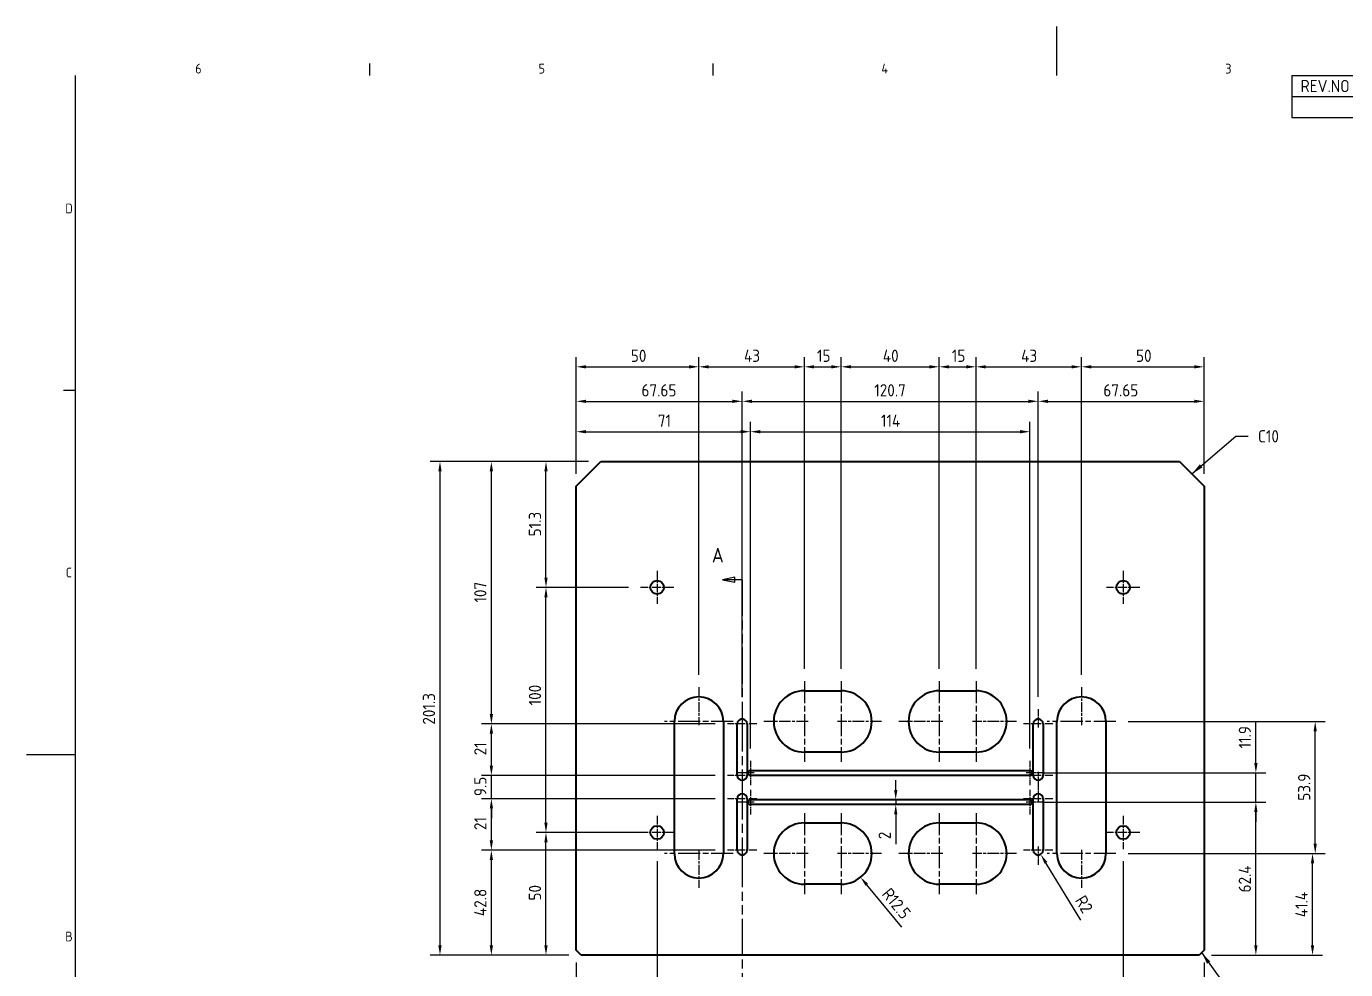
# Model space of a CAD drawing. Header units: millimetres. Extents: x 0 to 840, y 0 to 594.
# Drawn here: x 0 to 538, y 209 to 594 of the extents above; entities that cross this region are included whole.
import ezdxf

# ---------------------------------------------------------------- set-up
doc = ezdxf.new("R2010")
doc.units = ezdxf.units.MM
doc.header["$LTSCALE"] = 2
doc.linetypes.add('CHAIN', pattern=[0.3543, 0.2362, -0.0295, 0.0591, -0.0295])
doc.linetypes.add('DOUBLE_DASH_CHAIN', pattern=[1.2403, 0.6614, -0.0827, 0.1654, -0.0827, 0.1654, -0.0827])
doc.layers.get('0').update_dxf_attribs({"color": 3, "lineweight": 25})
for name, color, linetype, lineweight in [('가시적인 것(ISO)', 3, 'Continuous', 40), ('경계(ISO)', 7, 'Continuous', 25), ('기호(ISO)', 5, 'Continuous', 25), ('단면선(ISO)', 7, 'CHAIN', 25), ('중심 표식(ISO)', 1, 'Continuous', 25), ('치수(ISO)', 2, 'Continuous', 25)]:
    doc.layers.add(name, color=color, linetype=linetype, lineweight=lineweight)
doc.styles.add('ISO ProportionalPSTEK', font='isocp.shx')
doc.styles.add('문자 텍스트_PSTEK_POSCO', font='isocp.shx')
doc.styles.add('부품번호텍스트_PSTEK_POSCO', font='isocp.shx')
doc.styles.add('치수 텍스트_PSTEK_POSCO', font='isocp.shx')
doc.dimstyles.new('치수_PSTEK_POSCO', dxfattribs={"dimscale": 2, "dimtxt": 2.5, "dimasz": 2, "dimexe": 2, "dimexo": 2.5, "dimgap": 1, "dimtad": 1, "dimrnd": 1e-08, "dimdsep": 46, "dimtxsty": '치수 텍스트_PSTEK_POSCO', "dimcen": 0.09, "dimdle": 10, "dimclrd": 7, "dimclre": 7, "dimclrt": 2, "dimadec": 1, "dimazin": 2, "dimtfac": 1, "dimtmove": 0, "dimatfit": 3, "dimfxl": 0, "dimtolj": 1, "dimlwd": -1, "dimlwe": -1, "dimarcsym": 0})
doc.dimstyles.new('치수_PSTEK_POSCO$7', dxfattribs={"dimscale": 2, "dimtxt": 2.5, "dimasz": 2.5, "dimexe": 2, "dimexo": 2.5, "dimgap": 1, "dimtad": 1, "dimrnd": 1e-08, "dimdsep": 46, "dimtxsty": '치수 텍스트_PSTEK_POSCO', "dimcen": 0.09, "dimdle": 10, "dimclrd": 7, "dimclre": 7, "dimclrt": 2, "dimadec": 1, "dimazin": 2, "dimtfac": 1, "dimtmove": 0, "dimatfit": 3, "dimfxl": 0, "dimtolj": 1, "dimlwd": -1, "dimlwe": -1, "dimarcsym": 0})

# ---------------------------------------------------------------- blocks, each defined once
blk = doc.blocks.new('경계 Default Border')
at = {"layer": '경계(ISO)'}
for p, q in [((70, 287), (70, 289.4)), ((140, 287), (140, 289.4)), ((10, 222.75), (7.6, 222.75))]:
    blk.add_line(p, q, dxfattribs=at)
at = {"layer": '경계(ISO)', "flags": 128}
for points in [[(210, 297), (210, 287)], [(10, 10), (10, 287)], [(0, 148.5), (10, 148.5)]]:
    blk.add_lwpolyline(points, dxfattribs=at)
at = {"layer": '경계(ISO)', "color": 2, "char_height": 2, "attachment_point": 7, "style": '문자 텍스트_PSTEK_POSCO'}
for s, insert in [('6', (34.43, 287.38)), ('5', (104.43, 287.38)), ('4', (174.32, 287.4)), ('3', (244.45, 287.38)), ('D', (7.92, 258.86)), ('C', (8.03, 184.61)), ('B', (7.92, 110.36))]:
    blk.add_mtext(s, dxfattribs=dict(at, insert=insert))
blk = doc.blocks.new('리비전 내역')
at = {"layer": '기호(ISO)'}
for p, q in [((258, 287), (410, 287)), ((258, 287), (258, 282.72)), ((273, 287), (273, 282.72)), ((288, 287), (288, 282.72)), ((365, 287), (365, 282.72)), ((380, 287), (380, 282.72)), ((395, 287), (395, 282.72)), ((410, 287), (410, 282.72)), ((258, 282.72), (410, 282.72)), ((258, 282.72), (258, 278.44)), ((273, 282.72), (273, 278.44)), ((288, 282.72), (288, 278.44)), ((365, 282.72), (365, 278.44)), ((380, 282.72), (380, 278.44)), ((395, 282.72), (395, 278.44)), ((410, 282.72), (410, 278.44)), ((258, 278.44), (410, 278.44))]:
    blk.add_line(p, q, dxfattribs=at)
at = {"layer": '기호(ISO)', "color": 2, "char_height": 2.5, "attachment_point": 7, "style": 'ISO ProportionalPSTEK'}
for s, insert in [('REV.NO', (259.79, 283.58)), ('DATE', (276.31, 283.58)), ('DESCRIPTION OF REVISION', (305.51, 283.58)), ('DRA.BY', (366.48, 283.58)), ('CH.BY', (382.86, 283.58)), ('APP.BY', (396.48, 283.58))]:
    blk.add_mtext(s, dxfattribs=dict(at, insert=insert))
blk = doc.blocks.new('2dTransSection0')
at = {"layer": '단면선(ISO)', "linetype": 'Continuous'}
for p, q in [((144.44, 184.63), (141.94, 184.13)), ((144.44, 184.13), (141.94, 184.13)), ((141.94, 184.13), (144.44, 183.63)), ((144.44, 183.63), (144.44, 184.63)), ((145.94, 184.13), (144.44, 184.13)), ((145.94, 184.13), (145.94, 180.59)), ((145.94, 101.12), (145.94, 97.58)), ((144.44, 98.08), (141.94, 97.58)), ((144.44, 97.58), (141.94, 97.58)), ((141.94, 97.58), (144.44, 97.08)), ((144.44, 97.08), (144.44, 98.08)), ((145.94, 97.58), (144.44, 97.58))]:
    blk.add_line(p, q, dxfattribs=at)
at = {"layer": '단면선(ISO)', "linetype": 'DOUBLE_DASH_CHAIN', "ltscale": 5.577208}
blk.add_line((145.94, 184.13), (145.94, 97.58), dxfattribs=at)
at = {"layer": '단면선(ISO)', "linetype": 'Continuous', "flags": 128}
for points in [[(144.44, 184.63), (141.94, 184.13)], [(144.44, 98.08), (141.94, 97.58)]]:
    blk.add_lwpolyline(points, dxfattribs=at)
at = {"layer": '단면선(ISO)'}
for points in [[(144.44, 184.63), (141.94, 184.13), (144.44, 183.63), (144.44, 184.63)], [(144.44, 98.08), (141.94, 97.58), (144.44, 97.08), (144.44, 98.08)]]:
    blk.add_solid(points, dxfattribs=at)
at = {"layer": '단면선(ISO)', "char_height": 3, "attachment_point": 7, "style": '부품번호텍스트_PSTEK_POSCO'}
for insert in [(139.76, 187.63), (147.41, 96.41)]:
    blk.add_mtext('A', dxfattribs=dict(at, insert=insert))
blk = doc.blocks.new('*D23')
at = {"layer": 'Defpoints', "color": 0}
for p in [(257.23, 258.4), (224.23, 217.15), (257.23, 181.9)]:
    blk.add_point(p, dxfattribs=at)
at = {"layer": '치수(ISO)', "color": 7}
for p, q in [((257.23, 253.4), (257.23, 177.9)), ((224.23, 212.15), (224.23, 177.9)), ((228.23, 181.9), (253.23, 181.9))]:
    blk.add_line(p, q, dxfattribs=at)
for points in [[(228.23, 182.56), (228.23, 181.23), (224.23, 181.9)], [(253.23, 182.56), (253.23, 181.23), (257.23, 181.9)]]:
    blk.add_solid(points, dxfattribs=at)
at = {"layer": '치수(ISO)', "color": 2, "insert": (237.88, 186.4), "char_height": 5, "attachment_point": 4, "style": '치수 텍스트_PSTEK_POSCO'}
blk.add_mtext('\\A1;33', dxfattribs=at)
blk = doc.blocks.new('*D24')
at = {"layer": 'Defpoints', "color": 0}
for p in [(257.23, 258.4), (447.23, 258.4), (447.23, 181.9)]:
    blk.add_point(p, dxfattribs=at)
at = {"layer": '치수(ISO)', "color": 7}
for p, q in [((257.23, 253.4), (257.23, 177.9)), ((447.23, 253.4), (447.23, 177.9)), ((261.23, 181.9), (443.23, 181.9))]:
    blk.add_line(p, q, dxfattribs=at)
for points in [[(261.23, 182.56), (261.23, 181.23), (257.23, 181.9)], [(443.23, 182.56), (443.23, 181.23), (447.23, 181.9)]]:
    blk.add_solid(points, dxfattribs=at)
at = {"layer": '치수(ISO)', "color": 2, "insert": (348.22, 186.4), "char_height": 5, "attachment_point": 4, "style": '치수 텍스트_PSTEK_POSCO'}
blk.add_mtext('\\A1;190', dxfattribs=at)
blk = doc.blocks.new('*D25')
at = {"layer": 'Defpoints', "color": 0}
for p in [(447.23, 258.4), (480.23, 217.15), (480.23, 181.9)]:
    blk.add_point(p, dxfattribs=at)
at = {"layer": '치수(ISO)', "color": 7}
for p, q in [((447.23, 253.4), (447.23, 177.9)), ((480.23, 212.15), (480.23, 177.9)), ((451.23, 181.9), (476.23, 181.9))]:
    blk.add_line(p, q, dxfattribs=at)
for points in [[(451.23, 182.56), (451.23, 181.23), (447.23, 181.9)], [(476.23, 182.56), (476.23, 181.23), (480.23, 181.9)]]:
    blk.add_solid(points, dxfattribs=at)
at = {"layer": '치수(ISO)', "color": 2, "insert": (460.88, 186.4), "char_height": 5, "attachment_point": 4, "style": '치수 텍스트_PSTEK_POSCO'}
blk.add_mtext('\\A1;33', dxfattribs=at)
blk = doc.blocks.new('*D26')
at = {"layer": 'Defpoints', "color": 0}
for p in [(211.88, 265.15), (257.23, 265.15), (226.23, 215.15)]:
    blk.add_point(p, dxfattribs=at)
at = {"layer": '치수(ISO)', "color": 7}
for p, q in [((252.23, 265.15), (207.88, 265.15)), ((211.88, 219.15), (211.88, 261.15)), ((221.23, 215.15), (207.88, 215.15))]:
    blk.add_line(p, q, dxfattribs=at)
for points in [[(211.21, 261.15), (212.54, 261.15), (211.88, 265.15)], [(211.21, 219.15), (212.54, 219.15), (211.88, 215.15)]]:
    blk.add_solid(points, dxfattribs=at)
at = {"layer": '치수(ISO)', "color": 2, "insert": (207.38, 237.4), "char_height": 5, "attachment_point": 4, "rotation": 90, "style": '치수 텍스트_PSTEK_POSCO'}
blk.add_mtext('\\A1;50', dxfattribs=at)
blk = doc.blocks.new('*D27')
at = {"layer": 'Defpoints', "color": 0}
for p in [(211.88, 365.15), (250.48, 365.15), (257.23, 265.15)]:
    blk.add_point(p, dxfattribs=at)
at = {"layer": '치수(ISO)', "color": 7}
for p, q in [((245.48, 365.15), (207.88, 365.15)), ((211.88, 269.15), (211.88, 361.15)), ((252.23, 265.15), (207.88, 265.15))]:
    blk.add_line(p, q, dxfattribs=at)
for points in [[(211.21, 361.15), (212.54, 361.15), (211.88, 365.15)], [(211.21, 269.15), (212.54, 269.15), (211.88, 265.15)]]:
    blk.add_solid(points, dxfattribs=at)
at = {"layer": '치수(ISO)', "color": 2, "insert": (207.38, 317.01), "char_height": 5, "attachment_point": 4, "rotation": 90, "style": '치수 텍스트_PSTEK_POSCO'}
blk.add_mtext('\\A1;100', dxfattribs=at)
blk = doc.blocks.new('*D28')
at = {"layer": 'Defpoints', "color": 0}
for p in [(211.88, 416.45), (234.23, 416.45), (250.48, 365.15)]:
    blk.add_point(p, dxfattribs=at)
at = {"layer": '치수(ISO)', "color": 7}
for p, q in [((229.23, 416.45), (207.88, 416.45)), ((211.88, 369.15), (211.88, 412.45)), ((245.48, 365.15), (207.88, 365.15))]:
    blk.add_line(p, q, dxfattribs=at)
for points in [[(211.21, 412.45), (212.54, 412.45), (211.88, 416.45)], [(211.21, 369.15), (212.54, 369.15), (211.88, 365.15)]]:
    blk.add_solid(points, dxfattribs=at)
at = {"layer": '치수(ISO)', "color": 2, "insert": (207.38, 385.95), "char_height": 5, "attachment_point": 4, "rotation": 90, "style": '치수 텍스트_PSTEK_POSCO'}
blk.add_mtext('\\A1;51.3', dxfattribs=at)
blk = doc.blocks.new('*D29')
at = {"layer": 'Defpoints', "color": 0}
for p in [(291.88, 441.04), (224.23, 406.45), (291.88, 315.45)]:
    blk.add_point(p, dxfattribs=at)
at = {"layer": '치수(ISO)', "color": 7}
for p, q in [((224.23, 411.45), (224.23, 445.04)), ((291.88, 320.45), (291.88, 445.04)), ((228.23, 441.04), (287.88, 441.04))]:
    blk.add_line(p, q, dxfattribs=at)
for points in [[(228.23, 441.71), (228.23, 440.38), (224.23, 441.04)], [(287.88, 441.71), (287.88, 440.38), (291.88, 441.04)]]:
    blk.add_solid(points, dxfattribs=at)
at = {"layer": '치수(ISO)', "color": 2, "insert": (250.81, 445.54), "char_height": 5, "attachment_point": 4, "style": '치수 텍스트_PSTEK_POSCO'}
blk.add_mtext('\\A1;67.65', dxfattribs=at)
blk = doc.blocks.new('*D30')
at = {"layer": 'Defpoints', "color": 0}
for p in [(412.58, 441.04), (291.88, 315.45), (412.58, 315.45)]:
    blk.add_point(p, dxfattribs=at)
at = {"layer": '치수(ISO)', "color": 7}
for p, q in [((291.88, 320.45), (291.88, 445.04)), ((412.58, 320.45), (412.58, 445.04)), ((295.88, 441.04), (408.58, 441.04))]:
    blk.add_line(p, q, dxfattribs=at)
for points in [[(295.88, 441.71), (295.88, 440.38), (291.88, 441.04)], [(408.58, 441.71), (408.58, 440.38), (412.58, 441.04)]]:
    blk.add_solid(points, dxfattribs=at)
at = {"layer": '치수(ISO)', "color": 2, "insert": (345.73, 445.54), "char_height": 5, "attachment_point": 4, "style": '치수 텍스트_PSTEK_POSCO'}
blk.add_mtext('\\A1;120.7', dxfattribs=at)
blk = doc.blocks.new('*D31')
at = {"layer": 'Defpoints', "color": 0}
for p in [(480.23, 441.04), (480.23, 406.45), (412.58, 315.45)]:
    blk.add_point(p, dxfattribs=at)
at = {"layer": '치수(ISO)', "color": 7}
for p, q in [((412.58, 320.45), (412.58, 445.04)), ((480.23, 411.45), (480.23, 445.04)), ((416.58, 441.04), (476.23, 441.04))]:
    blk.add_line(p, q, dxfattribs=at)
for points in [[(416.58, 441.71), (416.58, 440.38), (412.58, 441.04)], [(476.23, 441.71), (476.23, 440.38), (480.23, 441.04)]]:
    blk.add_solid(points, dxfattribs=at)
at = {"layer": '치수(ISO)', "color": 2, "insert": (439.16, 445.54), "char_height": 5, "attachment_point": 4, "style": '치수 텍스트_PSTEK_POSCO'}
blk.add_mtext('\\A1;67.65', dxfattribs=at)
blk = doc.blocks.new('*D32')
at = {"layer": 'Defpoints', "color": 0}
for p in [(295.23, 428.65), (224.23, 406.45), (295.23, 294.45)]:
    blk.add_point(p, dxfattribs=at)
at = {"layer": '치수(ISO)', "color": 7}
for p, q in [((224.23, 411.45), (224.23, 432.65)), ((295.23, 299.45), (295.23, 432.65)), ((228.23, 428.65), (291.23, 428.65))]:
    blk.add_line(p, q, dxfattribs=at)
for points in [[(228.23, 429.32), (228.23, 427.98), (224.23, 428.65)], [(291.23, 429.32), (291.23, 427.98), (295.23, 428.65)]]:
    blk.add_solid(points, dxfattribs=at)
at = {"layer": '치수(ISO)', "color": 2, "insert": (257.48, 433.15), "char_height": 5, "attachment_point": 4, "style": '치수 텍스트_PSTEK_POSCO'}
blk.add_mtext('\\A1;71', dxfattribs=at)
blk = doc.blocks.new('*D33')
at = {"layer": 'Defpoints', "color": 0}
for p in [(409.23, 428.65), (295.23, 294.45), (409.23, 294.45)]:
    blk.add_point(p, dxfattribs=at)
at = {"layer": '치수(ISO)', "color": 7}
for p, q in [((295.23, 299.45), (295.23, 432.65)), ((409.23, 299.45), (409.23, 432.65)), ((299.23, 428.65), (405.23, 428.65))]:
    blk.add_line(p, q, dxfattribs=at)
for points in [[(299.23, 429.32), (299.23, 427.98), (295.23, 428.65)], [(405.23, 429.32), (405.23, 427.98), (409.23, 428.65)]]:
    blk.add_solid(points, dxfattribs=at)
at = {"layer": '치수(ISO)', "color": 2, "insert": (348.48, 433.15), "char_height": 5, "attachment_point": 4, "style": '치수 텍스트_PSTEK_POSCO'}
blk.add_mtext('\\A1;114', dxfattribs=at)
blk = doc.blocks.new('*D34')
at = {"layer": 'Defpoints', "color": 0}
for p in [(189.61, 257.95), (285.88, 257.95), (226.23, 215.15)]:
    blk.add_point(p, dxfattribs=at)
at = {"layer": '치수(ISO)', "color": 7}
for p, q in [((280.88, 257.95), (185.61, 257.95)), ((189.61, 219.15), (189.61, 253.95)), ((221.23, 215.15), (185.61, 215.15))]:
    blk.add_line(p, q, dxfattribs=at)
for points in [[(188.94, 253.95), (190.28, 253.95), (189.61, 257.95)], [(188.94, 219.15), (190.28, 219.15), (189.61, 215.15)]]:
    blk.add_solid(points, dxfattribs=at)
at = {"layer": '치수(ISO)', "color": 2, "insert": (185.11, 231.05), "char_height": 5, "attachment_point": 4, "rotation": 90, "style": '치수 텍스트_PSTEK_POSCO'}
blk.add_mtext('\\A1;42.8', dxfattribs=at)
blk = doc.blocks.new('*D35')
at = {"layer": 'Defpoints', "color": 0}
for p in [(189.61, 278.95), (285.88, 278.95), (285.88, 257.95)]:
    blk.add_point(p, dxfattribs=at)
at = {"layer": '치수(ISO)', "color": 7}
for p, q in [((280.88, 278.95), (185.61, 278.95)), ((189.61, 261.95), (189.61, 274.95)), ((280.88, 257.95), (185.61, 257.95))]:
    blk.add_line(p, q, dxfattribs=at)
for points in [[(188.94, 274.95), (190.28, 274.95), (189.61, 278.95)], [(188.94, 261.95), (190.28, 261.95), (189.61, 257.95)]]:
    blk.add_solid(points, dxfattribs=at)
at = {"layer": '치수(ISO)', "color": 2, "insert": (185.11, 266.14), "char_height": 5, "attachment_point": 4, "rotation": 90, "style": '치수 텍스트_PSTEK_POSCO'}
blk.add_mtext('\\A1;21', dxfattribs=at)
blk = doc.blocks.new('*D36')
at = {"layer": 'Defpoints', "color": 0}
for p in [(189.61, 288.45), (285.88, 288.45), (285.88, 278.95)]:
    blk.add_point(p, dxfattribs=at)
at = {"layer": '치수(ISO)', "color": 7}
for p, q in [((189.61, 292.45), (189.61, 296.45)), ((280.88, 288.45), (185.61, 288.45)), ((189.61, 278.95), (189.61, 288.45)), ((280.88, 278.95), (185.61, 278.95)), ((189.61, 274.95), (189.61, 270.95))]:
    blk.add_line(p, q, dxfattribs=at)
for points in [[(188.94, 292.45), (190.28, 292.45), (189.61, 288.45)], [(188.94, 274.95), (190.28, 274.95), (189.61, 278.95)]]:
    blk.add_solid(points, dxfattribs=at)
at = {"layer": '치수(ISO)', "color": 2, "insert": (185.11, 280), "char_height": 5, "attachment_point": 4, "rotation": 90, "style": '치수 텍스트_PSTEK_POSCO'}
blk.add_mtext('\\A1;9.5', dxfattribs=at)
blk = doc.blocks.new('*D37')
at = {"layer": 'Defpoints', "color": 0}
for p in [(189.61, 309.45), (285.88, 309.45), (285.88, 288.45)]:
    blk.add_point(p, dxfattribs=at)
at = {"layer": '치수(ISO)', "color": 7}
for p, q in [((280.88, 309.45), (185.61, 309.45)), ((189.61, 292.45), (189.61, 305.45)), ((280.88, 288.45), (185.61, 288.45))]:
    blk.add_line(p, q, dxfattribs=at)
for points in [[(188.94, 305.45), (190.28, 305.45), (189.61, 309.45)], [(188.94, 292.45), (190.28, 292.45), (189.61, 288.45)]]:
    blk.add_solid(points, dxfattribs=at)
at = {"layer": '치수(ISO)', "color": 2, "insert": (185.11, 296.64), "char_height": 5, "attachment_point": 4, "rotation": 90, "style": '치수 텍스트_PSTEK_POSCO'}
blk.add_mtext('\\A1;21', dxfattribs=at)
blk = doc.blocks.new('*D38')
at = {"layer": 'Defpoints', "color": 0}
for p in [(189.61, 416.45), (234.23, 416.45), (285.88, 309.45)]:
    blk.add_point(p, dxfattribs=at)
at = {"layer": '치수(ISO)', "color": 7}
for p, q in [((229.23, 416.45), (185.61, 416.45)), ((189.61, 313.45), (189.61, 412.45)), ((280.88, 309.45), (185.61, 309.45))]:
    blk.add_line(p, q, dxfattribs=at)
for points in [[(188.94, 412.45), (190.28, 412.45), (189.61, 416.45)], [(188.94, 313.45), (190.28, 313.45), (189.61, 309.45)]]:
    blk.add_solid(points, dxfattribs=at)
at = {"layer": '치수(ISO)', "color": 2, "insert": (185.11, 358.95), "char_height": 5, "attachment_point": 4, "rotation": 90, "style": '치수 텍스트_PSTEK_POSCO'}
blk.add_mtext('\\A1;107', dxfattribs=at)
blk = doc.blocks.new('*D39')
at = {"layer": 'Defpoints', "color": 0}
for p in [(412.58, 257.95), (413.62, 256.24)]:
    blk.add_point(p, dxfattribs=at)
at = {"layer": '치수(ISO)', "color": 7}
blk.add_line((429.98, 229.33), (415.7, 252.83), dxfattribs=at)
blk.add_solid([(416.27, 253.17), (415.13, 252.48), (413.62, 256.24)], dxfattribs=at)
at = {"layer": '치수(ISO)', "color": 2, "insert": (429.51, 238.76), "char_height": 5, "attachment_point": 4, "rotation": 301.2867, "style": '치수 텍스트_PSTEK_POSCO'}
blk.add_mtext('\\A1;R2', dxfattribs=at)
blk = doc.blocks.new('*D40')
at = {"layer": 'Defpoints', "color": 0}
for p in [(338.3, 278.55), (338.3, 276.55), (354.5, 278.55)]:
    blk.add_point(p, dxfattribs=at)
at = {"layer": '치수(ISO)', "color": 7}
for p, q in [((354.5, 282.55), (354.5, 286.55)), ((354.5, 278.55), (354.5, 276.55)), ((354.5, 272.55), (354.5, 260.39))]:
    blk.add_line(p, q, dxfattribs=at)
for points in [[(353.83, 282.55), (355.16, 282.55), (354.5, 278.55)], [(353.83, 272.55), (355.16, 272.55), (354.5, 276.55)]]:
    blk.add_solid(points, dxfattribs=at)
at = {"layer": '치수(ISO)', "color": 2, "insert": (350, 262.39), "char_height": 5, "attachment_point": 4, "rotation": 90, "style": '치수 텍스트_PSTEK_POSCO'}
blk.add_mtext('\\A1;2', dxfattribs=at)
blk = doc.blocks.new('*D41')
at = {"layer": 'Defpoints', "color": 0}
for p in [(224.23, 217.15), (480.23, 217.15), (480.23, 166.6)]:
    blk.add_point(p, dxfattribs=at)
at = {"layer": '치수(ISO)', "color": 7}
for p, q in [((224.23, 212.15), (224.23, 162.6)), ((480.23, 212.15), (480.23, 162.6)), ((228.23, 166.6), (476.23, 166.6))]:
    blk.add_line(p, q, dxfattribs=at)
for points in [[(228.23, 167.26), (228.23, 165.93), (224.23, 166.6)], [(476.23, 167.26), (476.23, 165.93), (480.23, 166.6)]]:
    blk.add_solid(points, dxfattribs=at)
at = {"layer": '치수(ISO)', "color": 2, "insert": (347.55, 171.1), "char_height": 5, "attachment_point": 4, "style": '치수 텍스트_PSTEK_POSCO'}
blk.add_mtext('\\A1;256', dxfattribs=at)
blk = doc.blocks.new('*D43')
at = {"layer": 'Defpoints', "color": 0}
for p in [(409.23, 277.55), (501.35, 277.55), (478.23, 215.15)]:
    blk.add_point(p, dxfattribs=at)
at = {"layer": '치수(ISO)', "color": 7}
for p, q in [((414.23, 277.55), (505.35, 277.55)), ((501.35, 219.15), (501.35, 273.55)), ((483.23, 215.15), (505.35, 215.15))]:
    blk.add_line(p, q, dxfattribs=at)
for points in [[(500.68, 273.55), (502.02, 273.55), (501.35, 277.55)], [(500.68, 219.15), (502.02, 219.15), (501.35, 215.15)]]:
    blk.add_solid(points, dxfattribs=at)
at = {"layer": '치수(ISO)', "color": 2, "insert": (496.85, 240.7), "char_height": 5, "attachment_point": 4, "rotation": 90, "style": '치수 텍스트_PSTEK_POSCO'}
blk.add_mtext('\\A1;62.4', dxfattribs=at)
blk = doc.blocks.new('*D44')
at = {"layer": 'Defpoints', "color": 0}
for p in [(409.23, 289.45), (409.23, 277.55), (501.35, 277.55)]:
    blk.add_point(p, dxfattribs=at)
at = {"layer": '치수(ISO)', "color": 7}
for p, q in [((501.35, 293.45), (501.35, 310.31)), ((414.23, 289.45), (505.35, 289.45)), ((501.35, 277.55), (501.35, 289.45)), ((414.23, 277.55), (505.35, 277.55)), ((501.35, 273.55), (501.35, 269.55))]:
    blk.add_line(p, q, dxfattribs=at)
for points in [[(500.68, 293.45), (502.02, 293.45), (501.35, 289.45)], [(500.68, 273.55), (502.02, 273.55), (501.35, 277.55)]]:
    blk.add_solid(points, dxfattribs=at)
at = {"layer": '치수(ISO)', "color": 2, "insert": (496.85, 299.45), "char_height": 5, "attachment_point": 4, "rotation": 90, "style": '치수 텍스트_PSTEK_POSCO'}
blk.add_mtext('\\A1;11.9', dxfattribs=at)
blk = doc.blocks.new('*D45')
at = {"layer": 'Defpoints', "color": 0}
for p in [(234.23, 416.45), (168.65, 215.15), (226.23, 215.15)]:
    blk.add_point(p, dxfattribs=at)
at = {"layer": '치수(ISO)', "color": 7}
for p, q in [((229.23, 416.45), (164.65, 416.45)), ((168.65, 412.45), (168.65, 219.15)), ((221.23, 215.15), (164.65, 215.15))]:
    blk.add_line(p, q, dxfattribs=at)
for points in [[(167.98, 412.45), (169.32, 412.45), (168.65, 416.45)], [(167.98, 219.15), (169.32, 219.15), (168.65, 215.15)]]:
    blk.add_solid(points, dxfattribs=at)
at = {"layer": '치수(ISO)', "color": 2, "insert": (164.15, 309.14), "char_height": 5, "attachment_point": 4, "rotation": 90, "style": '치수 텍스트_PSTEK_POSCO'}
blk.add_mtext('\\A1;201.3', dxfattribs=at)
blk = doc.blocks.new('*D46')
at = {"layer": 'Defpoints', "color": 0}
for p in [(274.23, 455.12), (224.23, 406.45), (274.23, 324.45)]:
    blk.add_point(p, dxfattribs=at)
at = {"layer": '치수(ISO)', "color": 7}
for p, q in [((224.23, 411.45), (224.23, 459.12)), ((274.23, 329.45), (274.23, 459.12)), ((228.23, 455.12), (270.23, 455.12))]:
    blk.add_line(p, q, dxfattribs=at)
for points in [[(228.23, 455.78), (228.23, 454.45), (224.23, 455.12)], [(270.23, 455.78), (270.23, 454.45), (274.23, 455.12)]]:
    blk.add_solid(points, dxfattribs=at)
at = {"layer": '치수(ISO)', "color": 2, "insert": (246.48, 459.62), "char_height": 5, "attachment_point": 4, "style": '치수 텍스트_PSTEK_POSCO'}
blk.add_mtext('\\A1;50', dxfattribs=at)
blk = doc.blocks.new('*D47')
at = {"layer": 'Defpoints', "color": 0}
for p in [(317.23, 455.12), (274.23, 324.45), (317.23, 326.95)]:
    blk.add_point(p, dxfattribs=at)
at = {"layer": '치수(ISO)', "color": 7}
for p, q in [((274.23, 329.45), (274.23, 459.12)), ((317.23, 331.95), (317.23, 459.12)), ((278.23, 455.12), (313.23, 455.12))]:
    blk.add_line(p, q, dxfattribs=at)
for points in [[(278.23, 455.78), (278.23, 454.45), (274.23, 455.12)], [(313.23, 455.78), (313.23, 454.45), (317.23, 455.12)]]:
    blk.add_solid(points, dxfattribs=at)
at = {"layer": '치수(ISO)', "color": 2, "insert": (292.63, 459.62), "char_height": 5, "attachment_point": 4, "style": '치수 텍스트_PSTEK_POSCO'}
blk.add_mtext('\\A1;43', dxfattribs=at)
blk = doc.blocks.new('*D48')
at = {"layer": 'Defpoints', "color": 0}
for p in [(332.23, 455.12), (317.23, 326.95), (332.23, 326.95)]:
    blk.add_point(p, dxfattribs=at)
at = {"layer": '치수(ISO)', "color": 7}
for p, q in [((317.23, 331.95), (317.23, 459.12)), ((332.23, 331.95), (332.23, 459.12)), ((321.23, 455.12), (328.23, 455.12))]:
    blk.add_line(p, q, dxfattribs=at)
for points in [[(321.23, 455.78), (321.23, 454.45), (317.23, 455.12)], [(328.23, 455.78), (328.23, 454.45), (332.23, 455.12)]]:
    blk.add_solid(points, dxfattribs=at)
at = {"layer": '치수(ISO)', "color": 2, "insert": (322.38, 459.62), "char_height": 5, "attachment_point": 4, "style": '치수 텍스트_PSTEK_POSCO'}
blk.add_mtext('\\A1;15', dxfattribs=at)
blk = doc.blocks.new('*D49')
at = {"layer": 'Defpoints', "color": 0}
for p in [(372.23, 455.12), (332.23, 326.95), (372.23, 326.95)]:
    blk.add_point(p, dxfattribs=at)
at = {"layer": '치수(ISO)', "color": 7}
for p, q in [((332.23, 331.95), (332.23, 459.12)), ((372.23, 331.95), (372.23, 459.12)), ((336.23, 455.12), (368.23, 455.12))]:
    blk.add_line(p, q, dxfattribs=at)
for points in [[(336.23, 455.78), (336.23, 454.45), (332.23, 455.12)], [(368.23, 455.78), (368.23, 454.45), (372.23, 455.12)]]:
    blk.add_solid(points, dxfattribs=at)
at = {"layer": '치수(ISO)', "color": 2, "insert": (349.23, 459.62), "char_height": 5, "attachment_point": 4, "style": '치수 텍스트_PSTEK_POSCO'}
blk.add_mtext('\\A1;40', dxfattribs=at)
blk = doc.blocks.new('*D50')
at = {"layer": 'Defpoints', "color": 0}
for p in [(387.23, 455.12), (372.23, 326.95), (387.23, 326.95)]:
    blk.add_point(p, dxfattribs=at)
at = {"layer": '치수(ISO)', "color": 7}
for p, q in [((372.23, 331.95), (372.23, 459.12)), ((387.23, 331.95), (387.23, 459.12)), ((376.23, 455.12), (383.23, 455.12))]:
    blk.add_line(p, q, dxfattribs=at)
for points in [[(376.23, 455.78), (376.23, 454.45), (372.23, 455.12)], [(383.23, 455.78), (383.23, 454.45), (387.23, 455.12)]]:
    blk.add_solid(points, dxfattribs=at)
at = {"layer": '치수(ISO)', "color": 2, "insert": (377.38, 459.62), "char_height": 5, "attachment_point": 4, "style": '치수 텍스트_PSTEK_POSCO'}
blk.add_mtext('\\A1;15', dxfattribs=at)
blk = doc.blocks.new('*D51')
at = {"layer": 'Defpoints', "color": 0}
for p in [(430.23, 455.12), (387.23, 326.95), (430.23, 324.45)]:
    blk.add_point(p, dxfattribs=at)
at = {"layer": '치수(ISO)', "color": 7}
for p, q in [((387.23, 331.95), (387.23, 459.12)), ((430.23, 329.45), (430.23, 459.12)), ((391.23, 455.12), (426.23, 455.12))]:
    blk.add_line(p, q, dxfattribs=at)
for points in [[(391.23, 455.78), (391.23, 454.45), (387.23, 455.12)], [(426.23, 455.78), (426.23, 454.45), (430.23, 455.12)]]:
    blk.add_solid(points, dxfattribs=at)
at = {"layer": '치수(ISO)', "color": 2, "insert": (405.63, 459.62), "char_height": 5, "attachment_point": 4, "style": '치수 텍스트_PSTEK_POSCO'}
blk.add_mtext('\\A1;43', dxfattribs=at)
blk = doc.blocks.new('*D52')
at = {"layer": 'Defpoints', "color": 0}
for p in [(480.23, 455.12), (480.23, 406.45), (430.23, 324.45)]:
    blk.add_point(p, dxfattribs=at)
at = {"layer": '치수(ISO)', "color": 7}
for p, q in [((430.23, 329.45), (430.23, 459.12)), ((480.23, 411.45), (480.23, 459.12)), ((434.23, 455.12), (476.23, 455.12))]:
    blk.add_line(p, q, dxfattribs=at)
for points in [[(434.23, 455.78), (434.23, 454.45), (430.23, 455.12)], [(476.23, 455.78), (476.23, 454.45), (480.23, 455.12)]]:
    blk.add_solid(points, dxfattribs=at)
at = {"layer": '치수(ISO)', "color": 2, "insert": (452.48, 459.62), "char_height": 5, "attachment_point": 4, "style": '치수 텍스트_PSTEK_POSCO'}
blk.add_mtext('\\A1;50', dxfattribs=at)
blk = doc.blocks.new('*D53')
at = {"layer": 'Defpoints', "color": 0}
for p in [(444.23, 256.55), (524.46, 256.55), (478.23, 215.15)]:
    blk.add_point(p, dxfattribs=at)
at = {"layer": '치수(ISO)', "color": 7}
for p, q in [((449.23, 256.55), (528.46, 256.55)), ((524.46, 219.15), (524.46, 252.55)), ((483.23, 215.15), (528.46, 215.15))]:
    blk.add_line(p, q, dxfattribs=at)
for points in [[(523.79, 252.55), (525.12, 252.55), (524.46, 256.55)], [(523.79, 219.15), (525.12, 219.15), (524.46, 215.15)]]:
    blk.add_solid(points, dxfattribs=at)
at = {"layer": '치수(ISO)', "color": 2, "insert": (519.96, 230.6), "char_height": 5, "attachment_point": 4, "rotation": 90, "style": '치수 텍스트_PSTEK_POSCO'}
blk.add_mtext('\\A1;41.4', dxfattribs=at)
blk = doc.blocks.new('*D54')
at = {"layer": 'Defpoints', "color": 0}
for p in [(444.23, 310.45), (525.55, 310.45), (444.23, 256.55)]:
    blk.add_point(p, dxfattribs=at)
at = {"layer": '치수(ISO)', "color": 7}
for p, q in [((449.23, 310.45), (529.55, 310.45)), ((525.55, 260.55), (525.55, 306.45)), ((449.23, 256.55), (529.55, 256.55))]:
    blk.add_line(p, q, dxfattribs=at)
for points in [[(524.88, 306.45), (526.21, 306.45), (525.55, 310.45)], [(524.88, 260.55), (526.21, 260.55), (525.55, 256.55)]]:
    blk.add_solid(points, dxfattribs=at)
at = {"layer": '치수(ISO)', "color": 2, "insert": (521.05, 278.1), "char_height": 5, "attachment_point": 4, "rotation": 90, "style": '치수 텍스트_PSTEK_POSCO'}
blk.add_mtext('\\A1;53.9', dxfattribs=at)
blk = doc.blocks.new('*D55')
at = {"layer": 'Defpoints', "color": 0}
for p in [(332.23, 256.55), (340.17, 246.9)]:
    blk.add_point(p, dxfattribs=at)
at = {"layer": '치수(ISO)', "color": 7}
blk.add_line((356.96, 226.47), (342.71, 243.81), dxfattribs=at)
blk.add_solid([(343.23, 244.23), (342.2, 243.38), (340.17, 246.9)], dxfattribs=at)
at = {"layer": '치수(ISO)', "color": 2, "insert": (350.46, 241.46), "char_height": 5, "attachment_point": 4, "rotation": 309.4141, "style": '치수 텍스트_PSTEK_POSCO'}
blk.add_mtext('\\A1;R12.5', dxfattribs=at)

msp = doc.modelspace()

# ---------------------------------------------------------------- linework, layer by layer
at = {"layer": '가시적인 것(ISO)'}
for p, q in [((224.234, 406.454), (234.234, 416.454)), ((234.234, 416.454), (470.234, 416.454)), ((470.234, 416.454), (480.234, 406.454)), ((224.234, 217.154), (224.234, 406.454)), ((480.234, 406.454), (480.234, 217.154)), ((317.234, 322.954), (332.234, 322.954)), ((372.234, 322.954), (387.234, 322.954)), ((264.234, 256.554), (264.234, 310.454)), ((284.234, 310.454), (284.234, 256.554)), ((289.884, 288.454), (289.884, 309.454)), ((293.884, 309.454), (293.884, 288.454)), ((410.584, 288.454), (410.584, 309.454)), ((414.584, 309.454), (414.584, 288.454)), ((420.234, 256.554), (420.234, 310.454)), ((440.234, 310.454), (440.234, 256.554)), ((332.234, 297.954), (317.234, 297.954)), ((387.234, 297.954), (372.234, 297.954)), ((295.234, 290.454), (409.234, 290.454)), ((409.234, 288.454), (295.234, 288.454)), ((289.884, 257.954), (289.884, 278.954)), ((293.884, 278.954), (293.884, 257.954)), ((295.234, 278.554), (409.234, 278.554)), ((409.234, 276.554), (295.234, 276.554)), ((410.584, 257.954), (410.584, 278.954)), ((414.584, 278.954), (414.584, 257.954)), ((317.234, 269.054), (332.234, 269.054)), ((372.234, 269.054), (387.234, 269.054)), ((332.234, 244.054), (317.234, 244.054)), ((387.234, 244.054), (372.234, 244.054)), ((226.234, 215.154), (224.234, 217.154)), ((480.234, 217.154), (478.234, 215.154)), ((478.234, 215.154), (226.234, 215.154))]:
    msp.add_line(p, q, dxfattribs=at)
for centre in [(257.234, 365.154), (447.234, 365.154), (257.234, 265.154), (447.234, 265.154)]:
    msp.add_circle(centre, 2.75, dxfattribs=at)
for centre, radius, start, end in [((317.234, 310.454), 12.5, 90, 270), ((332.234, 310.454), 12.5, 270, 90), ((372.234, 310.454), 12.5, 90, 270), ((387.234, 310.454), 12.5, 270, 90), ((274.234, 310.454), 10, 0, 180), ((430.234, 310.454), 10, 0, 180), ((291.884, 309.454), 2, 0, 180), ((412.584, 309.454), 2, 0, 180), ((291.884, 288.454), 2, 180, 0), ((295.234, 289.454), 1, 90, 270), ((409.234, 289.454), 1, 270, 90), ((412.584, 288.454), 2, 180, 0), ((291.884, 278.954), 2, 0, 180), ((412.584, 278.954), 2, 0, 180), ((295.234, 277.554), 1, 90, 270), ((409.234, 277.554), 1, 270, 90), ((317.234, 256.554), 12.5, 90, 270), ((332.234, 256.554), 12.5, 270, 90), ((372.234, 256.554), 12.5, 90, 270), ((387.234, 256.554), 12.5, 270, 90), ((274.234, 256.554), 10, 180, 0), ((291.884, 257.954), 2, 180, 0), ((412.584, 257.954), 2, 180, 0), ((430.234, 256.554), 10, 180, 0)]:
    msp.add_arc(centre, radius, start, end, dxfattribs=at)
at = {"layer": '중심 표식(ISO)', "linetype": 'CHAIN', "ltscale": 7.50055}
for p, q in [((257.234, 371.904), (257.234, 358.404)), ((447.234, 371.904), (447.234, 358.404)), ((263.984, 365.154), (250.484, 365.154)), ((453.984, 365.154), (440.484, 365.154)), ((257.234, 271.904), (257.234, 258.404)), ((447.234, 271.904), (447.234, 258.404)), ((263.984, 265.154), (250.484, 265.154)), ((453.984, 265.154), (440.484, 265.154))]:
    msp.add_line(p, q, dxfattribs=at)
at = {"layer": '중심 표식(ISO)', "linetype": 'CHAIN', "ltscale": 8.611757}
for p, q in [((274.234, 324.454), (274.234, 308.954)), ((430.234, 324.454), (430.234, 308.954)), ((274.234, 258.054), (274.234, 242.554)), ((430.234, 258.054), (430.234, 242.554))]:
    msp.add_line(p, q, dxfattribs=at)
at = {"layer": '중심 표식(ISO)', "linetype": 'CHAIN', "ltscale": 19.051651}
for p, q in [((317.234, 326.954), (317.234, 293.954)), ((332.234, 326.954), (332.234, 293.954)), ((372.234, 326.954), (372.234, 293.954)), ((387.234, 326.954), (387.234, 293.954)), ((288.234, 310.454), (260.234, 310.454)), ((444.234, 310.454), (416.234, 310.454)), ((317.234, 273.054), (317.234, 240.054)), ((332.234, 273.054), (332.234, 240.054)), ((372.234, 273.054), (372.234, 240.054)), ((387.234, 273.054), (387.234, 240.054)), ((288.234, 256.554), (260.234, 256.554)), ((444.234, 256.554), (416.234, 256.554))]:
    msp.add_line(p, q, dxfattribs=at)
at = {"layer": '중심 표식(ISO)', "linetype": 'CHAIN', "ltscale": 4.166928}
for p, q in [((291.884, 315.454), (291.884, 307.954)), ((412.584, 315.454), (412.584, 307.954)), ((291.884, 289.954), (291.884, 282.454)), ((412.584, 289.954), (412.584, 282.454)), ((291.884, 284.954), (291.884, 277.454)), ((412.584, 284.954), (412.584, 277.454)), ((291.884, 259.454), (291.884, 251.954)), ((412.584, 259.454), (412.584, 251.954))]:
    msp.add_line(p, q, dxfattribs=at)
at = {"layer": '중심 표식(ISO)', "linetype": 'CHAIN', "ltscale": 6.667144}
for p, q in [((297.884, 309.454), (285.884, 309.454)), ((418.584, 309.454), (406.584, 309.454)), ((297.884, 288.454), (285.884, 288.454)), ((418.584, 288.454), (406.584, 288.454)), ((297.884, 278.954), (285.884, 278.954)), ((418.584, 278.954), (406.584, 278.954)), ((297.884, 257.954), (285.884, 257.954)), ((418.584, 257.954), (406.584, 257.954))]:
    msp.add_line(p, q, dxfattribs=at)
at = {"layer": '중심 표식(ISO)', "linetype": 'CHAIN', "ltscale": 10.000767}
for p, q in [((318.734, 310.454), (300.734, 310.454)), ((348.734, 310.454), (330.734, 310.454)), ((373.734, 310.454), (355.734, 310.454)), ((403.734, 310.454), (385.734, 310.454)), ((318.734, 256.554), (300.734, 256.554)), ((348.734, 256.554), (330.734, 256.554)), ((373.734, 256.554), (355.734, 256.554)), ((403.734, 256.554), (385.734, 256.554))]:
    msp.add_line(p, q, dxfattribs=at)
at = {"layer": '중심 표식(ISO)', "linetype": 'CHAIN', "ltscale": 5.555937}
for p, q in [((295.234, 294.454), (295.234, 284.454)), ((409.234, 294.454), (409.234, 284.454)), ((295.234, 282.554), (295.234, 272.554)), ((409.234, 282.554), (409.234, 272.554))]:
    msp.add_line(p, q, dxfattribs=at)
at = {"layer": '중심 표식(ISO)', "linetype": 'CHAIN', "ltscale": 3.611324}
for p, q in [((296.734, 289.454), (290.234, 289.454)), ((414.234, 289.454), (407.734, 289.454)), ((296.734, 277.554), (290.234, 277.554)), ((414.234, 277.554), (407.734, 277.554))]:
    msp.add_line(p, q, dxfattribs=at)

# ---------------------------------------------------------------- block references
at = {"xscale": 2, "yscale": 2, "zscale": 2}
msp.add_blockref('경계 Default Border', (0, 0), dxfattribs=at)
at = {"layer": '기호(ISO)', "xscale": 2, "yscale": 2, "zscale": 2}
msp.add_blockref('리비전 내역', (0, 0), dxfattribs=at)
at = {"layer": '단면선(ISO)', "xscale": 2, "yscale": 2, "zscale": 2}
msp.add_blockref('2dTransSection0', (0, 0), dxfattribs=at)

# ---------------------------------------------------------------- texts
at = {"layer": '기호(ISO)', "color": 2, "insert": (502.211, 426.788), "char_height": 5, "attachment_point": 4, "style": '치수 텍스트_PSTEK_POSCO'}
msp.add_mtext('{C10}', dxfattribs=at)

# ---------------------------------------------------------------- dimensions: what is measured, and where the dimension line sits
at = {"layer": '치수(ISO)', "color": 7}
for base, p1, p2, angle, override, picture, middle in [((274.234, 455.118), (224.234, 406.454), (274.234, 324.454), 180, {"dimdec": 2, "dimtp": 0, "dimtm": 0, "dimtdec": 2, "dimtofl": 0, "dimatfit": 1}, '*D46', (249.234, 455.118)), ((317.234, 455.118), (274.234, 324.454), (317.234, 326.954), 180, {"dimdec": 2, "dimtp": 0, "dimtm": 0, "dimtdec": 2, "dimtofl": 0, "dimatfit": 1}, '*D47', (295.734, 455.118)), ((332.234, 455.118), (317.234, 326.954), (332.234, 326.954), 180, {"dimdec": 2, "dimtp": 0, "dimtm": 0, "dimtdec": 2, "dimtofl": 0, "dimatfit": 1}, '*D48', (324.734, 455.118)), ((372.234, 455.118), (332.234, 326.954), (372.234, 326.954), 180, {"dimdec": 2, "dimtp": 0, "dimtm": 0, "dimtdec": 2, "dimtofl": 0, "dimatfit": 1}, '*D49', (352.234, 455.118)), ((387.234, 455.118), (372.234, 326.954), (387.234, 326.954), 180, {"dimdec": 2, "dimtp": 0, "dimtm": 0, "dimtdec": 2, "dimtofl": 0, "dimatfit": 1}, '*D50', (379.734, 455.118)), ((430.234, 455.118), (387.234, 326.954), (430.234, 324.454), 180, {"dimdec": 2, "dimtp": 0, "dimtm": 0, "dimtdec": 2, "dimtofl": 0, "dimatfit": 1}, '*D51', (408.734, 455.118)), ((480.234, 455.118), (430.234, 324.454), (480.234, 406.454), 180, {"dimdec": 2, "dimtp": 0, "dimtm": 0, "dimtdec": 2, "dimtofl": 0, "dimatfit": 1}, '*D52', (455.234, 455.118)), ((291.884, 441.044), (224.234, 406.454), (291.884, 315.454), 180, {"dimdec": 2, "dimtp": 0, "dimtm": 0, "dimtdec": 2, "dimtofl": 0, "dimatfit": 1}, '*D29', (258.059, 441.044)), ((412.584, 441.044), (291.884, 315.454), (412.584, 315.454), 180, {"dimdec": 2, "dimtp": 0, "dimtm": 0, "dimtdec": 2, "dimtofl": 0, "dimatfit": 1}, '*D30', (352.234, 441.044)), ((480.234, 441.044), (412.584, 315.454), (480.234, 406.454), 180, {"dimdec": 2, "dimtp": 0, "dimtm": 0, "dimtdec": 2, "dimtofl": 0, "dimatfit": 1}, '*D31', (446.409, 441.044)), ((295.234, 428.65), (224.234, 406.454), (295.234, 294.454), 180, {"dimdec": 2, "dimtp": 0, "dimtm": 0, "dimtdec": 2, "dimtofl": 0, "dimatfit": 1}, '*D32', (259.734, 428.65)), ((409.234, 428.65), (295.234, 294.454), (409.234, 294.454), 180, {"dimdec": 2, "dimtp": 0, "dimtm": 0, "dimtdec": 2, "dimtofl": 0, "dimatfit": 1}, '*D33', (352.234, 428.65)), ((168.65, 215.154), (234.234, 416.454), (226.234, 215.154), 270, {"dimdec": 2, "dimtp": 0, "dimtm": 0, "dimtdec": 2, "dimtofl": 0, "dimatfit": 1}, '*D45', (168.65, 315.804)), ((189.609, 416.454), (285.884, 309.454), (234.234, 416.454), 90, {"dimdec": 2, "dimtp": 0, "dimtm": 0, "dimtdec": 2, "dimtofl": 0, "dimatfit": 1}, '*D38', (189.609, 362.954)), ((211.876, 416.454), (250.484, 365.154), (234.234, 416.454), 90, {"dimdec": 2, "dimtp": 0, "dimtm": 0, "dimtdec": 2, "dimtofl": 0, "dimatfit": 1}, '*D28', (211.876, 390.804)), ((211.876, 365.154), (257.234, 265.154), (250.484, 365.154), 90, {"dimdec": 2, "dimtp": 0, "dimtm": 0, "dimtdec": 2, "dimtofl": 0, "dimatfit": 1}, '*D27', (211.876, 321.012)), ((501.349, 277.554), (409.234, 289.454), (409.234, 277.554), 90, {"dimdec": 2, "dimtp": 0, "dimtm": 0, "dimtdec": 2, "dimtofl": 1, "dimatfit": 1}, '*D44', (501.349, 303.883)), ((189.609, 309.454), (285.884, 288.454), (285.884, 309.454), 90, {"dimdec": 2, "dimtp": 0, "dimtm": 0, "dimtdec": 2, "dimtofl": 0, "dimatfit": 1}, '*D37', (189.609, 298.954)), ((525.546, 310.454), (444.234, 256.554), (444.234, 310.454), 90, {"dimdec": 2, "dimtp": 0, "dimtm": 0, "dimtdec": 2, "dimtofl": 0, "dimatfit": 1}, '*D54', (525.546, 283.524)), ((189.609, 288.454), (285.884, 278.954), (285.884, 288.454), 90, {"dimdec": 2, "dimtp": 0, "dimtm": 0, "dimtdec": 2, "dimtofl": 1, "dimatfit": 1}, '*D36', (189.609, 283.704)), ((354.496, 278.554), (338.301, 276.554), (338.301, 278.554), 90, {"dimdec": 2, "dimse1": 1, "dimse2": 1, "dimtp": 0, "dimtm": 0, "dimtdec": 2, "dimtofl": 1, "dimatfit": 1}, '*D40', (354.496, 263.602)), ((189.609, 278.954), (285.884, 257.954), (285.884, 278.954), 90, {"dimdec": 2, "dimtp": 0, "dimtm": 0, "dimtdec": 2, "dimtofl": 0, "dimatfit": 1}, '*D35', (189.609, 268.454)), ((501.349, 277.554), (478.234, 215.154), (409.234, 277.554), 90, {"dimdec": 2, "dimtp": 0, "dimtm": 0, "dimtdec": 2, "dimtofl": 0, "dimatfit": 1}, '*D43', (501.349, 246.354)), ((211.876, 265.154), (226.234, 215.154), (257.234, 265.154), 90, {"dimdec": 2, "dimtp": 0, "dimtm": 0, "dimtdec": 2, "dimtofl": 0, "dimatfit": 1}, '*D26', (211.876, 240.154)), ((257.234, 181.895), (224.234, 217.154), (257.234, 258.404), 180, {"dimdec": 2, "dimtp": 0, "dimtm": 0, "dimtdec": 2, "dimtofl": 0, "dimatfit": 1}, '*D23', (240.734, 181.895)), ((447.234, 181.895), (257.234, 258.404), (447.234, 258.404), 180, {"dimdec": 2, "dimtp": 0, "dimtm": 0, "dimtdec": 2, "dimtofl": 0, "dimatfit": 1}, '*D24', (352.234, 181.895)), ((480.234, 181.895), (447.234, 258.404), (480.234, 217.154), 180, {"dimdec": 2, "dimtp": 0, "dimtm": 0, "dimtdec": 2, "dimtofl": 0, "dimatfit": 1}, '*D25', (463.734, 181.895)), ((189.609, 257.954), (226.234, 215.154), (285.884, 257.954), 90, {"dimdec": 2, "dimtp": 0, "dimtm": 0, "dimtdec": 2, "dimtofl": 0, "dimatfit": 1}, '*D34', (189.609, 236.554)), ((524.456, 256.554), (478.234, 215.154), (444.234, 256.554), 90, {"dimdec": 2, "dimtp": 0, "dimtm": 0, "dimtdec": 2, "dimtofl": 0, "dimatfit": 1}, '*D53', (524.456, 235.854))]:
    dim = msp.add_linear_dim(base=base, p1=p1, p2=p2, angle=angle, dimstyle='치수_PSTEK_POSCO', override=override, dxfattribs=at)
    dim.commit()
    dim.dimension.update_dxf_attribs({"geometry": picture, "text_midpoint": middle, "dimtype": 160})
for center, mpoint, picture, middle in [((332.234, 256.554), (340.171, 246.897), '*D55', (351.338, 233.308)), ((412.584, 257.954), (413.623, 256.245), '*D39', (427.302, 233.734))]:
    dim = msp.add_radius_dim(center=center, mpoint=mpoint, dimstyle='치수_PSTEK_POSCO', override={"dimdec": 2, "dimcen": 0, "dimtp": 0, "dimtm": 0, "dimtdec": 2, "dimtofl": 0}, dxfattribs=at)
    dim.commit()
    dim.dimension.update_dxf_attribs({"geometry": picture, "text_midpoint": middle, "dimtype": 164})
dim = msp.add_linear_dim(base=(480.234, 166.597), p1=(224.234, 217.154), p2=(480.234, 217.154), dimstyle='치수_PSTEK_POSCO', override={"dimdec": 2, "dimtp": 0, "dimtm": 0, "dimtdec": 2, "dimtofl": 0, "dimatfit": 1}, dxfattribs=at)
dim.commit()
dim.dimension.update_dxf_attribs({"geometry": '*D41', "text_midpoint": (352.234, 166.597), "dimtype": 160})

# ---------------------------------------------------------------- leaders
at = {"layer": '기호(ISO)', "color": 7, "annotation_type": 0, "has_hookline": 1, "hookline_direction": 0}
for points, text_width in [([(475.234, 411.454), (493.211, 426.788), (498.211, 426.788)], 8.237), ([(479.234, 216.154), (492.453, 197.605), (497.453, 197.605)], 6.033)]:
    msp.add_leader(points, dimstyle='치수_PSTEK_POSCO$7', override={"dimtad": 0}, dxfattribs=dict(at, text_width=text_width))

doc.saveas('drawing.dxf')
